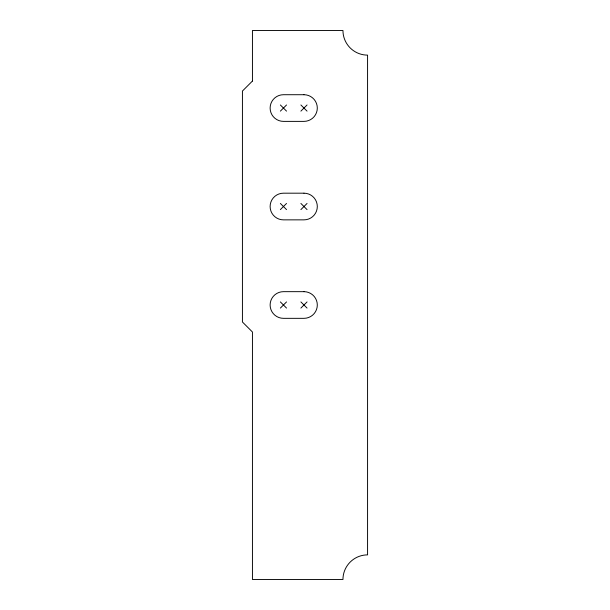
<?xml version="1.0" encoding="UTF-8"?>
<svg xmlns="http://www.w3.org/2000/svg" width="610" height="610" viewBox="0 0 610 610"><rect width="100%" height="100%" fill="white"/><g stroke="black" fill="none" stroke-linecap="round" stroke-linejoin="round"><path stroke-width="0.91" d="M280.379 111.127L286.532 104.973M300.898 111.127L307.051 104.973M280.379 209.604L286.532 203.45M300.898 209.604L307.051 203.45M280.379 308.08L286.532 301.919M300.898 308.08L307.051 301.919M300.898 104.973L307.051 111.127M280.379 104.973L286.532 111.127M300.898 203.45L307.051 209.604M280.379 203.45L286.532 209.604M300.898 301.919L307.051 308.08M280.379 301.919L286.532 308.08M252.441 81.038L242.429 91.05L242.429 321.996L252.441 332.008L252.441 579.5L342.957 579.5A24.621 24.621 0 0 1 367.571 554.879L367.571 55.121A24.621 24.621 0 0 1 342.957 30.5L252.441 30.5L252.441 81.038M303.971 94.718L283.459 94.718A13.336 13.336 0 0 0 270.123 108.046A13.336 13.336 0 0 0 283.459 121.382L303.971 121.382A13.336 13.336 0 0 0 317.307 108.046A13.336 13.336 0 0 0 303.971 94.718M303.971 193.187L283.459 193.187A13.336 13.336 0 0 0 270.123 206.523A13.336 13.336 0 0 0 283.459 219.859L303.971 219.859A13.336 13.336 0 0 0 317.307 206.523A13.336 13.336 0 0 0 303.971 193.187M303.971 291.664L283.459 291.664A13.336 13.336 0 0 0 270.123 305A13.336 13.336 0 0 0 283.459 318.336L303.971 318.336A13.336 13.336 0 0 0 317.307 305A13.336 13.336 0 0 0 303.971 291.664"/></g></svg>
